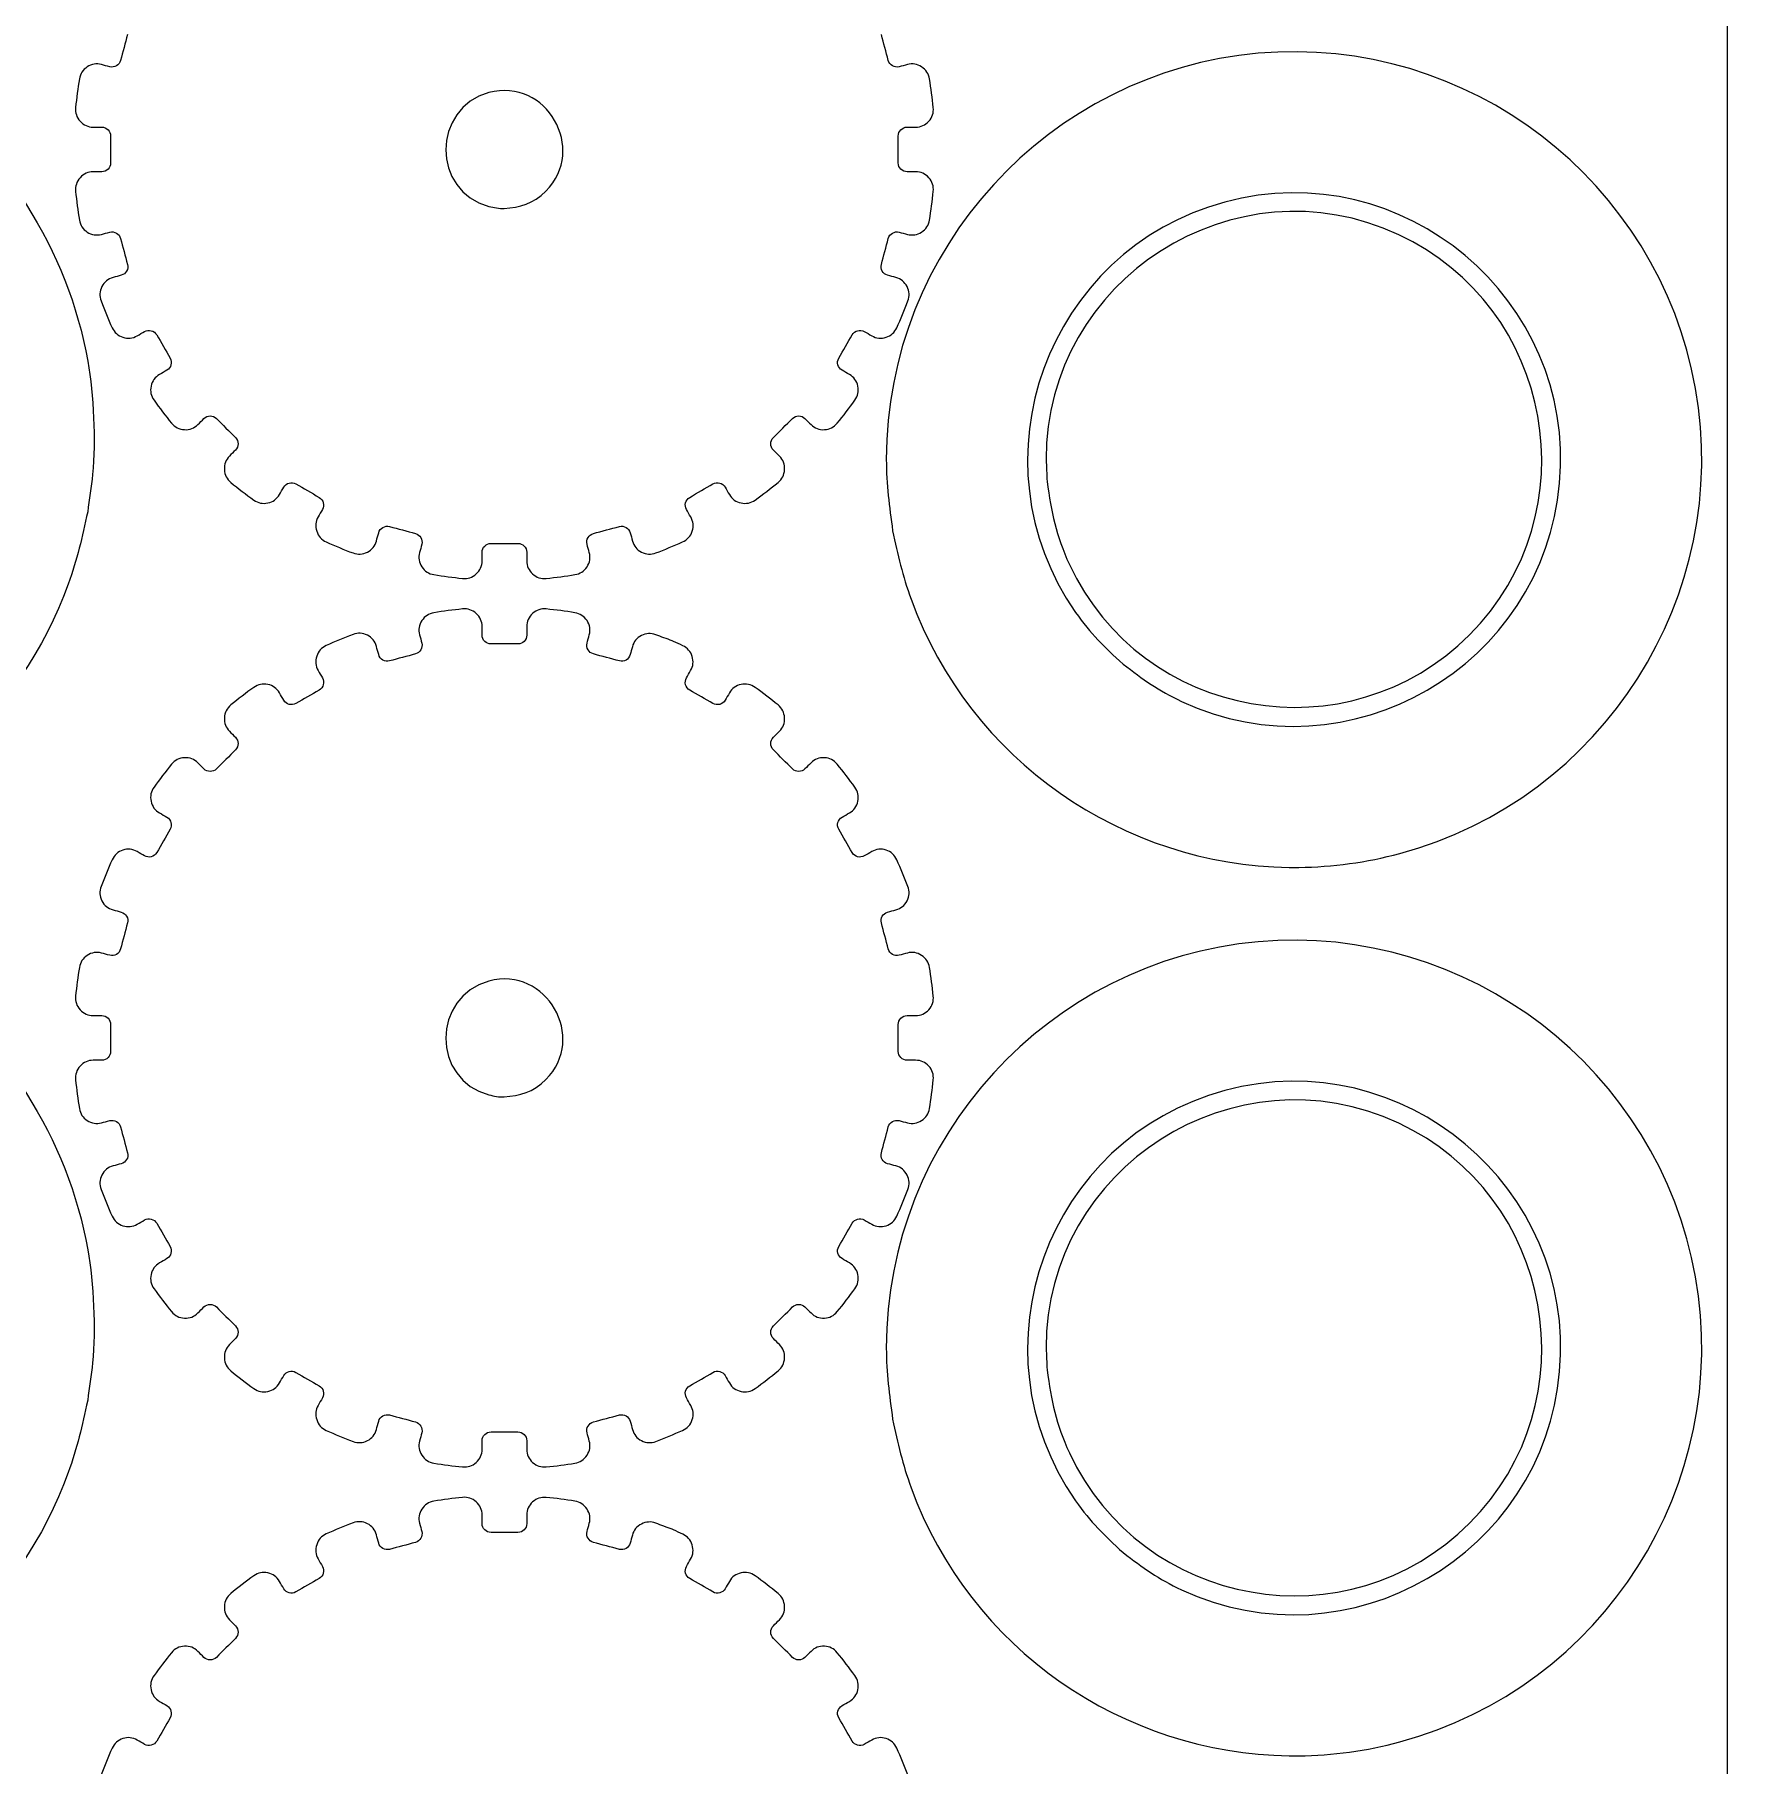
# Model space of a CAD drawing. Extents: x 363 to 933, y 152 to 732.
# Drawn here: x 837.4 to 933, y 563.1 to 660.5 of the extents above; entities that cross this region are included whole.
import ezdxf

# ---------------------------------------------------------------- set-up
doc = ezdxf.new("R2010")
doc.units = 0
doc.layers.get('0').update_dxf_attribs({"linetype": 'CONTINUOUS'})

msp = doc.modelspace()

# ---------------------------------------------------------------- linework, layer by layer
at = {"color": 5}
msp.add_line((932.73304, 447.00749), (932.73304, 727.00749), dxfattribs=at)
at = {"color": 3}
for p, q in [((863.61544, 631.88929), (864.16544, 631.88929)), ((863.61544, 581.88969), (864.16544, 581.88969))]:
    msp.add_line(p, q, dxfattribs=at)
for points in [[(842.67214, 660.52729), (842.54164, 660.04009), (842.41104, 659.55289), (842.28054, 659.06569)], [(885.50014, 659.06569), (885.36964, 659.55289), (885.23904, 660.04009), (885.10844, 660.52729)], [(930.93924, 640.61629), (928.86474, 652.28179), (918.12784, 660.51739), (906.32164, 659.46979)], [(906.32164, 659.46979), (894.53064, 658.42349), (885.38064, 648.44949), (885.38784, 636.60659)], [(840.40534, 658.70679), (840.15584, 658.54509), (840.01034, 658.32259), (839.96244, 658.02919)], [(841.20484, 658.83459), (840.91754, 658.91059), (840.65474, 658.86849), (840.40534, 658.70679)], [(841.66964, 658.71169), (841.51474, 658.75269), (841.35984, 658.79359), (841.20484, 658.83459)], [(842.28054, 659.06569), (842.20944, 658.80019), (841.93534, 658.64139), (841.66964, 658.71169)], [(886.11104, 658.71169), (885.84534, 658.64139), (885.57124, 658.80019), (885.50014, 659.06569)], [(886.57594, 658.83459), (886.42094, 658.79359), (886.26594, 658.75269), (886.11104, 658.71169)], [(887.37544, 658.70679), (887.12604, 658.86849), (886.86324, 658.91049), (886.57594, 658.83459)], [(887.81834, 658.02909), (887.77034, 658.32259), (887.62494, 658.54509), (887.37544, 658.70679)], [(830.44584, 657.77739), (835.65174, 654.13389), (839.32694, 648.39629), (840.43404, 642.13699)], [(839.96244, 658.02919), (839.87494, 657.49389), (839.80404, 656.95589), (839.75004, 656.41619)], [(888.03074, 656.41619), (887.97674, 656.95589), (887.90584, 657.49379), (887.81834, 658.02909)], [(839.75004, 656.41619), (839.72054, 656.12079), (839.80384, 655.86729), (840.00264, 655.64679)], [(840.00264, 655.64679), (840.20194, 655.42599), (840.44474, 655.31759), (840.74214, 655.31669)], [(887.03864, 655.31669), (887.33604, 655.31759), (887.57884, 655.42599), (887.77814, 655.64679)], [(887.77814, 655.64679), (887.97684, 655.86729), (888.06014, 656.12079), (888.03074, 656.41619)], [(840.74214, 655.31669), (840.90224, 655.31619), (841.06244, 655.31569), (841.22264, 655.31519)], [(841.22264, 655.31519), (841.49744, 655.31429), (841.72104, 655.08999), (841.72104, 654.81519)], [(841.72104, 654.81519), (841.72104, 654.31079), (841.72104, 653.80649), (841.72104, 653.30209)], [(886.05974, 654.81509), (886.05974, 655.08979), (886.28314, 655.31409), (886.55784, 655.31509)], [(886.05974, 653.30209), (886.05974, 653.80639), (886.05974, 654.31079), (886.05974, 654.81509)], [(886.55784, 655.31509), (886.71814, 655.31569), (886.87844, 655.31619), (887.03864, 655.31669)], [(840.74174, 652.80049), (840.44434, 652.79949), (840.20164, 652.69099), (840.00254, 652.47019)], [(841.22264, 652.80209), (841.06234, 652.80159), (840.90204, 652.80099), (840.74174, 652.80049)], [(841.72104, 653.30209), (841.72104, 653.02729), (841.49744, 652.80299), (841.22264, 652.80209)], [(886.55814, 652.80209), (886.28334, 652.80299), (886.05974, 653.02729), (886.05974, 653.30209)], [(887.03894, 652.80049), (886.87864, 652.80099), (886.71834, 652.80159), (886.55814, 652.80209)], [(887.77824, 652.47019), (887.57914, 652.69099), (887.33644, 652.79949), (887.03894, 652.80049)], [(914.23124, 649.26199), (905.02354, 653.55679), (894.37584, 646.76969), (894.38234, 636.60659)], [(840.00254, 652.47019), (839.80374, 652.24979), (839.72054, 651.99639), (839.75004, 651.70099)], [(839.75004, 651.70099), (839.80404, 651.16129), (839.87494, 650.62329), (839.96244, 650.08789)], [(888.03074, 651.70099), (888.06014, 651.99639), (887.97704, 652.24979), (887.77824, 652.47019)], [(887.81834, 650.08799), (887.90584, 650.62329), (887.97674, 651.16129), (888.03074, 651.70099)], [(839.96244, 650.08789), (840.01034, 649.79449), (840.15584, 649.57199), (840.40534, 649.41029)], [(887.37544, 649.41019), (887.62494, 649.57199), (887.77044, 649.79449), (887.81834, 650.08799)], [(840.40534, 649.41029), (840.65474, 649.24859), (840.91754, 649.20649), (841.20484, 649.28249)], [(841.20484, 649.28249), (841.35974, 649.32339), (841.51474, 649.36439), (841.66964, 649.40539)], [(841.66964, 649.40539), (841.93534, 649.47569), (842.20934, 649.31689), (842.28054, 649.05139)], [(842.28054, 649.05139), (842.41104, 648.56429), (842.54164, 648.07709), (842.67214, 647.58999)], [(885.10844, 647.58999), (885.23904, 648.07709), (885.36964, 648.56419), (885.50014, 649.05139)], [(885.50014, 649.05139), (885.57134, 649.31689), (885.84534, 649.47569), (886.11104, 649.40539)], [(886.11104, 649.40539), (886.26594, 649.36439), (886.42094, 649.32349), (886.57594, 649.28249)], [(886.57594, 649.28249), (886.86324, 649.20659), (887.12604, 649.24859), (887.37544, 649.41019)], [(918.21504, 626.74509), (925.06054, 633.59699), (922.96324, 645.18899), (914.23124, 649.26199)], [(841.85594, 646.85199), (841.56904, 646.77399), (841.36264, 646.60639), (841.22744, 646.34159)], [(842.32004, 646.97799), (842.16534, 646.93609), (842.01064, 646.89409), (841.85594, 646.85199)], [(842.67214, 647.58999), (842.74324, 647.32449), (842.58534, 647.04999), (842.32004, 646.97799)], [(885.46064, 646.97799), (885.19524, 647.04999), (885.03744, 647.32449), (885.10844, 647.58999)], [(885.92484, 646.85199), (885.77014, 646.89399), (885.61524, 646.93609), (885.46064, 646.97799)], [(886.55314, 646.34179), (886.41794, 646.60649), (886.21154, 646.77409), (885.92484, 646.85199)], [(841.22744, 646.34159), (841.09254, 646.07729), (841.07784, 645.81089), (841.18284, 645.53329)], [(886.59794, 645.53339), (886.70294, 645.81109), (886.68814, 646.07739), (886.55314, 646.34179)], [(841.18284, 645.53329), (841.37474, 645.02599), (841.58224, 644.52459), (841.80534, 644.03029)], [(885.97534, 644.03029), (886.19844, 644.52469), (886.40614, 645.02599), (886.59794, 645.53339)], [(841.80534, 644.03029), (841.92774, 643.75919), (842.12574, 643.58189), (842.40874, 643.49029)], [(843.63124, 643.81299), (843.86974, 643.94949), (844.17534, 643.86709), (844.31274, 643.62919)], [(883.46794, 643.62909), (883.60534, 643.86709), (883.91094, 643.94949), (884.14944, 643.81299)], [(885.37194, 643.49029), (885.65484, 643.58189), (885.85294, 643.75919), (885.97534, 644.03029)], [(842.40874, 643.49029), (842.69144, 643.39869), (842.95624, 643.42629), (843.21414, 643.57409)], [(843.21414, 643.57409), (843.35314, 643.65369), (843.49224, 643.73339), (843.63124, 643.81299)], [(844.31274, 643.62919), (844.56494, 643.19239), (844.81714, 642.75559), (845.06934, 642.31879)], [(882.71134, 642.31879), (882.96344, 642.75559), (883.21574, 643.19229), (883.46794, 643.62909)], [(884.14944, 643.81299), (884.28844, 643.73339), (884.42744, 643.65369), (884.56654, 643.57409)], [(884.56654, 643.57409), (884.82444, 643.42629), (885.08914, 643.39869), (885.37194, 643.49029)], [(840.43404, 642.13699), (840.77044, 640.23509), (840.87954, 637.69139), (840.70884, 635.76789)], [(845.06934, 642.31879), (845.20674, 642.08079), (845.12534, 641.77489), (844.88784, 641.63669)], [(882.89284, 641.63669), (882.65534, 641.77489), (882.57394, 642.08079), (882.71134, 642.31879)], [(844.47224, 641.39479), (844.21514, 641.24539), (844.05914, 641.02999), (843.99704, 640.73919)], [(844.88784, 641.63669), (844.74934, 641.55599), (844.61084, 641.47539), (844.47224, 641.39479)], [(883.30844, 641.39479), (883.16984, 641.47539), (883.03134, 641.55599), (882.89284, 641.63669)], [(883.78364, 640.73919), (883.72144, 641.02999), (883.56554, 641.24539), (883.30844, 641.39479)], [(843.99704, 640.73919), (843.93514, 640.44929), (843.98994, 640.18729), (844.16304, 639.94659)], [(844.16304, 639.94659), (844.47974, 639.50619), (844.81014, 639.07569), (845.15354, 638.65589)], [(882.62714, 638.65589), (882.97054, 639.07569), (883.30094, 639.50619), (883.61754, 639.94659)], [(883.61754, 639.94659), (883.79074, 640.18729), (883.84544, 640.44929), (883.78364, 640.73919)], [(914.30124, 614.44389), (925.75084, 617.52809), (933.01624, 628.93719), (930.93924, 640.61629)], [(846.97304, 638.91839), (847.16794, 639.11229), (847.48474, 639.11189), (847.67914, 638.91749)], [(880.10144, 638.91749), (880.29584, 639.11189), (880.61274, 639.11229), (880.80764, 638.91839)], [(845.15354, 638.65589), (845.34174, 638.42579), (845.57904, 638.30579), (845.87594, 638.29049)], [(845.87594, 638.29049), (846.17204, 638.27529), (846.42194, 638.37089), (846.63224, 638.57979)], [(846.63224, 638.57979), (846.74584, 638.69269), (846.85954, 638.80549), (846.97304, 638.91839)], [(847.67914, 638.91749), (848.03584, 638.56089), (848.39244, 638.20419), (848.74914, 637.84759)], [(879.03154, 637.84759), (879.38824, 638.20419), (879.74484, 638.56079), (880.10144, 638.91749)], [(880.80764, 638.91839), (880.92114, 638.80549), (881.03474, 638.69269), (881.14844, 638.57979)], [(881.14844, 638.57979), (881.35874, 638.37089), (881.60864, 638.27529), (881.90464, 638.29049)], [(881.90464, 638.29049), (882.20164, 638.30579), (882.43894, 638.42579), (882.62714, 638.65589)], [(848.75034, 637.14169), (848.63734, 637.02789), (848.52434, 636.91419), (848.41134, 636.80039)], [(848.74914, 637.84759), (848.94334, 637.65329), (848.94394, 637.33669), (848.75034, 637.14169)], [(879.03024, 637.14169), (878.83664, 637.33669), (878.83724, 637.65329), (879.03154, 637.84759)], [(879.36924, 636.80039), (879.25624, 636.91409), (879.14314, 637.02789), (879.03024, 637.14169)], [(848.41134, 636.80039), (848.20254, 636.59009), (848.10694, 636.34029), (848.12214, 636.04429)], [(848.12214, 636.04429), (848.13754, 635.74739), (848.25744, 635.51009), (848.48754, 635.32179)], [(879.29284, 635.32159), (879.52304, 635.50989), (879.64304, 635.74709), (879.65844, 636.04409)], [(879.65844, 636.04409), (879.67364, 636.34009), (879.57814, 636.58999), (879.36924, 636.80039)], [(885.38784, 636.60659), (885.38874, 635.17249), (885.55724, 633.99159), (885.74304, 632.59689)], [(894.38234, 636.60659), (894.40064, 636.19719), (894.41894, 635.78789), (894.43724, 635.37849)], [(840.70884, 635.76789), (840.61544, 635.06669), (840.52214, 634.36549), (840.42874, 633.66429)], [(848.48754, 635.32179), (848.90724, 634.97829), (849.33774, 634.64809), (849.77814, 634.33149)], [(851.46824, 635.05619), (851.60644, 635.29369), (851.91234, 635.37509), (852.15034, 635.23769)], [(852.15034, 635.23769), (852.58714, 634.98549), (853.02394, 634.73329), (853.46074, 634.48109)], [(874.31984, 634.48109), (874.75654, 634.73329), (875.19334, 634.98549), (875.63004, 635.23769)], [(875.63004, 635.23769), (875.86804, 635.37509), (876.17394, 635.29369), (876.31224, 635.05619)], [(878.00224, 634.33139), (878.44264, 634.64799), (878.87304, 634.97829), (879.29284, 635.32159)], [(894.43724, 635.37849), (894.66914, 633.63649), (894.93264, 632.33709), (895.69314, 630.70789)], [(849.77814, 634.33149), (850.01884, 634.15839), (850.28074, 634.10339), (850.57064, 634.16529)], [(850.57064, 634.16529), (850.86154, 634.22739), (851.07684, 634.38349), (851.22634, 634.64059)], [(851.22634, 634.64059), (851.30694, 634.77909), (851.38754, 634.91769), (851.46824, 635.05619)], [(853.46074, 634.48109), (853.69874, 634.34369), (853.78114, 634.03809), (853.64464, 633.79959)], [(874.13604, 633.79949), (873.99934, 634.03799), (874.08184, 634.34369), (874.31984, 634.48109)], [(876.31224, 635.05619), (876.39284, 634.91769), (876.47344, 634.77909), (876.55404, 634.64059)], [(876.55404, 634.64059), (876.70364, 634.38349), (876.91894, 634.22749), (877.20974, 634.16539)], [(877.20974, 634.16539), (877.49964, 634.10349), (877.76154, 634.15829), (878.00224, 634.33139)], [(840.42874, 633.66429), (840.10744, 632.22499), (839.84784, 631.00569), (839.33264, 629.59419)], [(853.40574, 633.38249), (853.25794, 633.12459), (853.23034, 632.85979), (853.32194, 632.57709)], [(853.64464, 633.79959), (853.56504, 633.66059), (853.48534, 633.52149), (853.40574, 633.38249)], [(874.37504, 633.38209), (874.29534, 633.52129), (874.21564, 633.66039), (874.13604, 633.79949)], [(874.45874, 632.57689), (874.55044, 632.85959), (874.52284, 633.12429), (874.37504, 633.38209)], [(853.32194, 632.57709), (853.41354, 632.29419), (853.59084, 632.09609), (853.86194, 631.97369)], [(856.68364, 632.02419), (856.72564, 632.17889), (856.76774, 632.33369), (856.80964, 632.48839)], [(856.80964, 632.48839), (856.88164, 632.75369), (857.15614, 632.91159), (857.42164, 632.84049)], [(857.42164, 632.84049), (857.90884, 632.70999), (858.39594, 632.57939), (858.88314, 632.44889)], [(858.88314, 632.44889), (859.14854, 632.37779), (859.30734, 632.10379), (859.23714, 631.83809)], [(868.54354, 631.83809), (868.47334, 632.10379), (868.63214, 632.37779), (868.89754, 632.44889)], [(868.89754, 632.44889), (869.38474, 632.57939), (869.87194, 632.70999), (870.35904, 632.84049)], [(870.35904, 632.84049), (870.62444, 632.91159), (870.89894, 632.75369), (870.97094, 632.48859)], [(870.97094, 632.48859), (871.01294, 632.33389), (871.05484, 632.17919), (871.09684, 632.02459)], [(873.91874, 631.97359), (874.18974, 632.09599), (874.36714, 632.29409), (874.45874, 632.57689)], [(885.74304, 632.59689), (886.04714, 631.23469), (886.29234, 630.08219), (886.78004, 628.74619)], [(853.86194, 631.97369), (854.35634, 631.75059), (854.85764, 631.54289), (855.36504, 631.35109)], [(855.36504, 631.35109), (855.64274, 631.24609), (855.90904, 631.26089), (856.17344, 631.39579)], [(856.17344, 631.39579), (856.43814, 631.53099), (856.60574, 631.73739), (856.68364, 632.02419)], [(859.11424, 631.37289), (859.03834, 631.08559), (859.08034, 630.82289), (859.24204, 630.57349)], [(859.23714, 631.83809), (859.19614, 631.68309), (859.15524, 631.52799), (859.11424, 631.37289)], [(862.63224, 630.90989), (862.63274, 631.07019), (862.63334, 631.23049), (862.63384, 631.39089)], [(862.63384, 631.39089), (862.63474, 631.66569), (862.85904, 631.88929), (863.13384, 631.88929)], [(863.13384, 631.88929), (863.29434, 631.88929), (863.45494, 631.88929), (863.61544, 631.88929)], [(864.16544, 631.88929), (864.32584, 631.88929), (864.48644, 631.88929), (864.64684, 631.88929)], [(864.64684, 631.88929), (864.92164, 631.88929), (865.14594, 631.66589), (865.14694, 631.39119)], [(865.14694, 631.39119), (865.14754, 631.23089), (865.14804, 631.07059), (865.14854, 630.91029)], [(868.53864, 630.57349), (868.70034, 630.82289), (868.74234, 631.08559), (868.66634, 631.37289)], [(868.66634, 631.37289), (868.62544, 631.52799), (868.58444, 631.68309), (868.54354, 631.83809)], [(871.09684, 632.02459), (871.17474, 631.73759), (871.34234, 631.53099), (871.60724, 631.39579)], [(871.60724, 631.39579), (871.87164, 631.26079), (872.13814, 631.24599), (872.41574, 631.35109)], [(872.41574, 631.35109), (872.92304, 631.54289), (873.42444, 631.75049), (873.91874, 631.97359)], [(859.24204, 630.57349), (859.40374, 630.32389), (859.62624, 630.17859), (859.91974, 630.13059)], [(862.30194, 630.17069), (862.52284, 630.36979), (862.63124, 630.61259), (862.63224, 630.90989)], [(865.14854, 630.91029), (865.14944, 630.61289), (865.25784, 630.37009), (865.47864, 630.17079)], [(867.86094, 630.13059), (868.15444, 630.17859), (868.37694, 630.32389), (868.53864, 630.57349)], [(895.69314, 630.70789), (899.78124, 621.94919), (911.38364, 619.90729), (918.21504, 626.74509)], [(839.33264, 629.59419), (836.64734, 622.23679), (830.40234, 616.50159), (822.83614, 614.46929)], [(859.91974, 630.13059), (860.45504, 630.04309), (860.99294, 629.97219), (861.53264, 629.91819)], [(861.53264, 629.91819), (861.82804, 629.88869), (862.08144, 629.97199), (862.30194, 630.17069)], [(865.47864, 630.17079), (865.69914, 629.97199), (865.95264, 629.88869), (866.24804, 629.91819)], [(866.24804, 629.91819), (866.78774, 629.97219), (867.32564, 630.04309), (867.86094, 630.13059)], [(886.78004, 628.74619), (890.10684, 619.63109), (898.74554, 613.78159), (908.06524, 613.65829)], [(859.24204, 627.54409), (859.08034, 627.29469), (859.03834, 627.03199), (859.11424, 626.74469)], [(859.91974, 627.98699), (859.62624, 627.93899), (859.40374, 627.79369), (859.24204, 627.54409)], [(861.53264, 628.19939), (860.99294, 628.14539), (860.45504, 628.07449), (859.91974, 627.98699)], [(862.30194, 627.94689), (862.08144, 628.14559), (861.82804, 628.22889), (861.53264, 628.19939)], [(862.63224, 627.20769), (862.63124, 627.50499), (862.52284, 627.74779), (862.30194, 627.94689)], [(865.47864, 627.94669), (865.25784, 627.74739), (865.14944, 627.50459), (865.14854, 627.20719)], [(866.24804, 628.19929), (865.95264, 628.22879), (865.69914, 628.14549), (865.47864, 627.94669)], [(867.86114, 627.98689), (867.32584, 628.07449), (866.78774, 628.14529), (866.24804, 628.19929)], [(868.53874, 627.54379), (868.37704, 627.79329), (868.15464, 627.93879), (867.86114, 627.98689)], [(868.66634, 626.74449), (868.74234, 627.03169), (868.70034, 627.29449), (868.53874, 627.54379)], [(855.36494, 626.76639), (854.85764, 626.57449), (854.35624, 626.36699), (853.86194, 626.14399)], [(856.17324, 626.72179), (855.90894, 626.85669), (855.64254, 626.87139), (855.36494, 626.76639)], [(856.68364, 626.09329), (856.60564, 626.38019), (856.43804, 626.58659), (856.17324, 626.72179)], [(859.11424, 626.74469), (859.15524, 626.58959), (859.19614, 626.43449), (859.23714, 626.27949)], [(862.63384, 626.72669), (862.63334, 626.88709), (862.63274, 627.04739), (862.63224, 627.20769)], [(863.13384, 626.22829), (862.85904, 626.22829), (862.63474, 626.45189), (862.63384, 626.72669)], [(865.14694, 626.72669), (865.14604, 626.45189), (864.92174, 626.22829), (864.64704, 626.22829)], [(865.14854, 627.20719), (865.14804, 627.04709), (865.14754, 626.88689), (865.14694, 626.72669)], [(868.54354, 626.27959), (868.58444, 626.43449), (868.62544, 626.58949), (868.66634, 626.74449)], [(871.60094, 626.70379), (871.33694, 626.56839), (871.16994, 626.36239), (871.09224, 626.07609)], [(872.40744, 626.75069), (872.13004, 626.85439), (871.86434, 626.83899), (871.60094, 626.70379)], [(873.33364, 626.40449), (873.02494, 626.51989), (872.71614, 626.63519), (872.40744, 626.75069)], [(873.40664, 626.37399), (873.38264, 626.38519), (873.35854, 626.39519), (873.33364, 626.40449)], [(873.92594, 626.13169), (873.75274, 626.21239), (873.57984, 626.29319), (873.40664, 626.37399)], [(853.32194, 625.54079), (853.23034, 625.25809), (853.25784, 624.99349), (853.40544, 624.73559)], [(853.86194, 626.14399), (853.59094, 626.02169), (853.41364, 625.82359), (853.32194, 625.54079)], [(856.80974, 625.62919), (856.76774, 625.78389), (856.72574, 625.93859), (856.68364, 626.09329)], [(857.42164, 625.27719), (857.15614, 625.20609), (856.88174, 625.36399), (856.80974, 625.62919)], [(858.88314, 625.66869), (858.39594, 625.53819), (857.90874, 625.40769), (857.42164, 625.27719)], [(859.23714, 626.27949), (859.30734, 626.01379), (859.14854, 625.73979), (858.88314, 625.66869)], [(864.64704, 626.22829), (864.14264, 626.22829), (863.63814, 626.22829), (863.13384, 626.22829)], [(868.89754, 625.66869), (868.63204, 625.73989), (868.47324, 626.01389), (868.54354, 626.27959)], [(870.35904, 625.27719), (869.87194, 625.40769), (869.38474, 625.53819), (868.89754, 625.66869)], [(870.97104, 625.62929), (870.89904, 625.36399), (870.62454, 625.20609), (870.35904, 625.27719)], [(871.09224, 626.07609), (871.05174, 625.92709), (871.01144, 625.77819), (870.97104, 625.62929)], [(874.45654, 625.52769), (874.36734, 625.80899), (874.19344, 626.00699), (873.92594, 626.13169)], [(874.37104, 624.72839), (874.51764, 624.98419), (874.54564, 625.24669), (874.45654, 625.52769)], [(853.40544, 624.73559), (853.48514, 624.59649), (853.56474, 624.45729), (853.64454, 624.31819)], [(874.13604, 624.31809), (874.21434, 624.45489), (874.29264, 624.59159), (874.37104, 624.72839)], [(849.77834, 623.78639), (849.33784, 623.46979), (848.90734, 623.13929), (848.48754, 622.79579)], [(850.57084, 623.95219), (850.28094, 624.01409), (850.01904, 623.95939), (849.77834, 623.78639)], [(851.22634, 623.47699), (851.07684, 623.73409), (850.86164, 623.89009), (850.57084, 623.95219)], [(851.46824, 623.06149), (851.38754, 623.19999), (851.30694, 623.33849), (851.22634, 623.47699)], [(853.46074, 623.63649), (853.02394, 623.38429), (852.58714, 623.13219), (852.15034, 622.87999)], [(853.64454, 624.31819), (853.78124, 624.07969), (853.69874, 623.77389), (853.46074, 623.63649)], [(874.31984, 623.63649), (874.08184, 623.77389), (873.99934, 624.07969), (874.13604, 624.31809)], [(875.63004, 622.87999), (875.19334, 623.13219), (874.75654, 623.38429), (874.31984, 623.63649)], [(876.55434, 623.47729), (876.47364, 623.33869), (876.39284, 623.19999), (876.31224, 623.06139)], [(877.20994, 623.95239), (876.91914, 623.89039), (876.70384, 623.73429), (876.55434, 623.47729)], [(878.00234, 623.78629), (877.76174, 623.95929), (877.49984, 624.01429), (877.20994, 623.95239)], [(879.29304, 622.79579), (878.87334, 623.13929), (878.44284, 623.46969), (878.00234, 623.78629)], [(848.48754, 622.79579), (848.25744, 622.60749), (848.13754, 622.37019), (848.12214, 622.07329)], [(852.15034, 622.87999), (851.91234, 622.74259), (851.60644, 622.82399), (851.46824, 623.06149)], [(876.31224, 623.06139), (876.17394, 622.82399), (875.86804, 622.74259), (875.63004, 622.87999)], [(879.65844, 622.07329), (879.64304, 622.37019), (879.52314, 622.60749), (879.29304, 622.79579)], [(848.12214, 622.07329), (848.10694, 621.77729), (848.20254, 621.52749), (848.41134, 621.31719)], [(879.36924, 621.31719), (879.57804, 621.52749), (879.67364, 621.77729), (879.65844, 622.07329)], [(848.41134, 621.31719), (848.52424, 621.20349), (848.63724, 621.08969), (848.75014, 620.97609)], [(848.75014, 620.97609), (848.94394, 620.78109), (848.94344, 620.46449), (848.74914, 620.27009)], [(879.03144, 620.26999), (878.83724, 620.46429), (878.83664, 620.78089), (879.03024, 620.97589)], [(879.03024, 620.97589), (879.14314, 621.08969), (879.25624, 621.20339), (879.36924, 621.31719)], [(845.87594, 619.82699), (845.57904, 619.81169), (845.34174, 619.69169), (845.15354, 619.46159)], [(846.63224, 619.53769), (846.42194, 619.74659), (846.17204, 619.84219), (845.87594, 619.82699)], [(846.97314, 619.19899), (846.85954, 619.31189), (846.74594, 619.42479), (846.63224, 619.53769)], [(848.74914, 620.27009), (848.39254, 619.91339), (848.03584, 619.55669), (847.67924, 619.19999)], [(880.10144, 619.19999), (879.74484, 619.55669), (879.38804, 619.91339), (879.03144, 620.26999)], [(881.14844, 619.53769), (881.03474, 619.42479), (880.92114, 619.31189), (880.80754, 619.19899)], [(881.90464, 619.82699), (881.60864, 619.84219), (881.35874, 619.74659), (881.14844, 619.53769)], [(882.62714, 619.46159), (882.43894, 619.69169), (882.20164, 619.81169), (881.90464, 619.82699)], [(845.15354, 619.46159), (844.81004, 619.04179), (844.47974, 618.61139), (844.16314, 618.17099)], [(847.67924, 619.19999), (847.48484, 619.00569), (847.16814, 619.00519), (846.97314, 619.19899)], [(880.80754, 619.19899), (880.61254, 619.00519), (880.29584, 619.00569), (880.10144, 619.19999)], [(883.61754, 618.17099), (883.30094, 618.61139), (882.97064, 619.04179), (882.62714, 619.46159)], [(844.16314, 618.17099), (843.99014, 617.93029), (843.93514, 617.66849), (843.99704, 617.37859)], [(883.78364, 617.37859), (883.84544, 617.66849), (883.79054, 617.93029), (883.61754, 618.17099)], [(843.99704, 617.37859), (844.05904, 617.08779), (844.21504, 616.87249), (844.47204, 616.72289)], [(844.47204, 616.72289), (844.61064, 616.64219), (844.74934, 616.56159), (844.88794, 616.48089)], [(882.89274, 616.48089), (883.03134, 616.56159), (883.17004, 616.64219), (883.30864, 616.72289)], [(883.30864, 616.72289), (883.56564, 616.87249), (883.72164, 617.08779), (883.78364, 617.37859)], [(845.06934, 615.79879), (844.81714, 615.36199), (844.56494, 614.92529), (844.31274, 614.48849)], [(844.88794, 616.48089), (845.12534, 616.34259), (845.20674, 616.03669), (845.06934, 615.79879)], [(882.71134, 615.79879), (882.57394, 616.03669), (882.65534, 616.34259), (882.89274, 616.48089)], [(883.46794, 614.48849), (883.21574, 614.92529), (882.96344, 615.36199), (882.71134, 615.79879)], [(842.40854, 614.62729), (842.12564, 614.53559), (841.92754, 614.35819), (841.80534, 614.08709)], [(843.21394, 614.54359), (842.95604, 614.69139), (842.69124, 614.71889), (842.40854, 614.62729)], [(885.37214, 614.62729), (885.08944, 614.71889), (884.82454, 614.69139), (884.56664, 614.54359)], [(885.97534, 614.08709), (885.85294, 614.35819), (885.65504, 614.53559), (885.37214, 614.62729)], [(841.80534, 614.08709), (841.58244, 613.59279), (841.37474, 613.09159), (841.18294, 612.58439)], [(843.63114, 614.30469), (843.49214, 614.38439), (843.35294, 614.46399), (843.21394, 614.54359)], [(844.31274, 614.48849), (844.17534, 614.25049), (843.86964, 614.16799), (843.63114, 614.30469)], [(884.14944, 614.30469), (883.91104, 614.16799), (883.60534, 614.25049), (883.46794, 614.48849)], [(884.56664, 614.54359), (884.42774, 614.46399), (884.28854, 614.38439), (884.14944, 614.30469)], [(886.59784, 612.58419), (886.40604, 613.09149), (886.19834, 613.59279), (885.97534, 614.08709)], [(908.06524, 613.65829), (908.10574, 613.65779), (908.14604, 613.65729), (908.18634, 613.65699)], [(908.18634, 613.65699), (908.32894, 613.65589), (908.47204, 613.65609), (908.61534, 613.65769)], [(908.61534, 613.65769), (910.49924, 613.67829), (912.40714, 613.93379), (914.30124, 614.44389)], [(841.18294, 612.58439), (841.07794, 612.30669), (841.09264, 612.04029), (841.22764, 611.77589)], [(841.22764, 611.77589), (841.36284, 611.51099), (841.56924, 611.34339), (841.85634, 611.26549)], [(885.92434, 611.26549), (886.21114, 611.34339), (886.41784, 611.51089), (886.55304, 611.77569)], [(886.55304, 611.77569), (886.68794, 612.04009), (886.70284, 612.30649), (886.59784, 612.58419)], [(841.85634, 611.26549), (842.01084, 611.22359), (842.16534, 611.18159), (842.31994, 611.13969)], [(842.31994, 611.13969), (842.58524, 611.06779), (842.74324, 610.79319), (842.67214, 610.52769)], [(885.10844, 610.52769), (885.03744, 610.79319), (885.19544, 611.06779), (885.46074, 611.13969)], [(885.46074, 611.13969), (885.61524, 611.18159), (885.76984, 611.22359), (885.92434, 611.26549)], [(842.67214, 610.52769), (842.54164, 610.04049), (842.41104, 609.55329), (842.28054, 609.06609)], [(885.50014, 609.06609), (885.36964, 609.55329), (885.23904, 610.04049), (885.10844, 610.52769)], [(930.93924, 590.61669), (928.86474, 602.28219), (918.12784, 610.51779), (906.32164, 609.47019)], [(841.20484, 608.83499), (840.91754, 608.91099), (840.65474, 608.86889), (840.40534, 608.70719)], [(841.66964, 608.71209), (841.51474, 608.75309), (841.35984, 608.79399), (841.20484, 608.83499)], [(842.28054, 609.06609), (842.20944, 608.80059), (841.93534, 608.64179), (841.66964, 608.71209)], [(906.32164, 609.47019), (894.53064, 608.42389), (885.38064, 598.44989), (885.38784, 586.60699)], [(886.11104, 608.71209), (885.84534, 608.64179), (885.57124, 608.80059), (885.50014, 609.06609)], [(886.57594, 608.83499), (886.42094, 608.79399), (886.26594, 608.75309), (886.11104, 608.71209)], [(887.37544, 608.70719), (887.12604, 608.86889), (886.86324, 608.91089), (886.57594, 608.83499)], [(839.96244, 608.02959), (839.87494, 607.49429), (839.80404, 606.95629), (839.75004, 606.41659)], [(840.40534, 608.70719), (840.15584, 608.54549), (840.01034, 608.32299), (839.96244, 608.02959)], [(887.81834, 608.02949), (887.77034, 608.32299), (887.62494, 608.54549), (887.37544, 608.70719)], [(888.03074, 606.41659), (887.97674, 606.95629), (887.90584, 607.49419), (887.81834, 608.02949)], [(830.44584, 607.77779), (835.65174, 604.13429), (839.32694, 598.39669), (840.43404, 592.13739)], [(839.75004, 606.41659), (839.72054, 606.12119), (839.80384, 605.86769), (840.00264, 605.64719)], [(887.77814, 605.64719), (887.97684, 605.86769), (888.06014, 606.12119), (888.03074, 606.41659)], [(840.00264, 605.64719), (840.20194, 605.42639), (840.44474, 605.31799), (840.74214, 605.31709)], [(840.74214, 605.31709), (840.90224, 605.31659), (841.06244, 605.31609), (841.22264, 605.31559)], [(841.22264, 605.31559), (841.49744, 605.31469), (841.72104, 605.09039), (841.72104, 604.81559)], [(886.05974, 604.81549), (886.05974, 605.09019), (886.28314, 605.31449), (886.55784, 605.31549)], [(886.55784, 605.31549), (886.71814, 605.31609), (886.87844, 605.31659), (887.03864, 605.31709)], [(887.03864, 605.31709), (887.33604, 605.31799), (887.57884, 605.42639), (887.77814, 605.64719)], [(841.72104, 604.81559), (841.72104, 604.31119), (841.72104, 603.80689), (841.72104, 603.30249)], [(886.05974, 603.30249), (886.05974, 603.80679), (886.05974, 604.31119), (886.05974, 604.81549)], [(841.72104, 603.30249), (841.72104, 603.02769), (841.49744, 602.80339), (841.22264, 602.80249)], [(886.55814, 602.80249), (886.28334, 602.80339), (886.05974, 603.02769), (886.05974, 603.30249)], [(914.23124, 599.26239), (905.02354, 603.55719), (894.37584, 596.77009), (894.38234, 586.60699)], [(840.00254, 602.47059), (839.80374, 602.25019), (839.72054, 601.99679), (839.75004, 601.70139)], [(840.74174, 602.80089), (840.44434, 602.79989), (840.20164, 602.69139), (840.00254, 602.47059)], [(841.22264, 602.80249), (841.06234, 602.80199), (840.90204, 602.80139), (840.74174, 602.80089)], [(887.03894, 602.80089), (886.87864, 602.80139), (886.71834, 602.80199), (886.55814, 602.80249)], [(887.77824, 602.47059), (887.57914, 602.69139), (887.33644, 602.79989), (887.03894, 602.80089)], [(888.03074, 601.70139), (888.06014, 601.99679), (887.97704, 602.25019), (887.77824, 602.47059)], [(839.75004, 601.70139), (839.80404, 601.16169), (839.87494, 600.62369), (839.96244, 600.08829)], [(887.81834, 600.08839), (887.90584, 600.62369), (887.97674, 601.16169), (888.03074, 601.70139)], [(839.96244, 600.08829), (840.01034, 599.79489), (840.15584, 599.57239), (840.40534, 599.41069)], [(887.37544, 599.41059), (887.62494, 599.57239), (887.77044, 599.79489), (887.81834, 600.08839)], [(840.40534, 599.41069), (840.65474, 599.24899), (840.91754, 599.20689), (841.20484, 599.28289)], [(841.20484, 599.28289), (841.35974, 599.32379), (841.51474, 599.36479), (841.66964, 599.40579)], [(841.66964, 599.40579), (841.93534, 599.47609), (842.20934, 599.31729), (842.28054, 599.05179)], [(842.28054, 599.05179), (842.41104, 598.56469), (842.54164, 598.07749), (842.67214, 597.59039)], [(885.10844, 597.59039), (885.23904, 598.07749), (885.36964, 598.56459), (885.50014, 599.05179)], [(885.50014, 599.05179), (885.57134, 599.31729), (885.84534, 599.47609), (886.11104, 599.40579)], [(886.11104, 599.40579), (886.26594, 599.36479), (886.42094, 599.32389), (886.57594, 599.28289)], [(886.57594, 599.28289), (886.86324, 599.20699), (887.12604, 599.24899), (887.37544, 599.41059)], [(918.21504, 576.74549), (925.06054, 583.59739), (922.96324, 595.18939), (914.23124, 599.26239)], [(842.67214, 597.59039), (842.74324, 597.32489), (842.58534, 597.05039), (842.32004, 596.97839)], [(885.46064, 596.97839), (885.19524, 597.05039), (885.03744, 597.32489), (885.10844, 597.59039)], [(841.22744, 596.34199), (841.09254, 596.07769), (841.07784, 595.81129), (841.18284, 595.53369)], [(841.85594, 596.85239), (841.56904, 596.77439), (841.36264, 596.60679), (841.22744, 596.34199)], [(842.32004, 596.97839), (842.16534, 596.93649), (842.01064, 596.89449), (841.85594, 596.85239)], [(885.92484, 596.85239), (885.77014, 596.89439), (885.61524, 596.93649), (885.46064, 596.97839)], [(886.55314, 596.34219), (886.41794, 596.60689), (886.21154, 596.77449), (885.92484, 596.85239)], [(886.59794, 595.53379), (886.70294, 595.81149), (886.68814, 596.07779), (886.55314, 596.34219)], [(841.18284, 595.53369), (841.37474, 595.02639), (841.58224, 594.52499), (841.80534, 594.03069)], [(885.97534, 594.03069), (886.19844, 594.52509), (886.40614, 595.02639), (886.59794, 595.53379)], [(841.80534, 594.03069), (841.92774, 593.75959), (842.12574, 593.58229), (842.40874, 593.49069)], [(842.40874, 593.49069), (842.69144, 593.39909), (842.95624, 593.42669), (843.21414, 593.57449)], [(843.21414, 593.57449), (843.35314, 593.65409), (843.49224, 593.73379), (843.63124, 593.81339)], [(843.63124, 593.81339), (843.86974, 593.94989), (844.17534, 593.86749), (844.31274, 593.62959)], [(844.31274, 593.62959), (844.56494, 593.19279), (844.81714, 592.75599), (845.06934, 592.31919)], [(882.71134, 592.31919), (882.96344, 592.75599), (883.21574, 593.19269), (883.46794, 593.62949)], [(883.46794, 593.62949), (883.60534, 593.86749), (883.91094, 593.94989), (884.14944, 593.81339)], [(884.14944, 593.81339), (884.28844, 593.73379), (884.42744, 593.65409), (884.56654, 593.57449)], [(884.56654, 593.57449), (884.82444, 593.42669), (885.08914, 593.39909), (885.37194, 593.49069)], [(885.37194, 593.49069), (885.65484, 593.58229), (885.85294, 593.75959), (885.97534, 594.03069)], [(845.06934, 592.31919), (845.20674, 592.08119), (845.12534, 591.77529), (844.88784, 591.63709)], [(882.89284, 591.63709), (882.65534, 591.77529), (882.57394, 592.08119), (882.71134, 592.31919)], [(840.43404, 592.13739), (840.77044, 590.23549), (840.87954, 587.69179), (840.70884, 585.76829)], [(844.47224, 591.39519), (844.21514, 591.24579), (844.05914, 591.03039), (843.99704, 590.73959)], [(844.88784, 591.63709), (844.74934, 591.55639), (844.61084, 591.47579), (844.47224, 591.39519)], [(883.30844, 591.39519), (883.16984, 591.47579), (883.03134, 591.55639), (882.89284, 591.63709)], [(883.78364, 590.73959), (883.72144, 591.03039), (883.56554, 591.24579), (883.30844, 591.39519)], [(843.99704, 590.73959), (843.93514, 590.44969), (843.98994, 590.18769), (844.16304, 589.94699)], [(883.61754, 589.94699), (883.79074, 590.18769), (883.84544, 590.44969), (883.78364, 590.73959)], [(914.30124, 564.44429), (925.75084, 567.52849), (933.01624, 578.93759), (930.93924, 590.61669)], [(844.16304, 589.94699), (844.47974, 589.50659), (844.81014, 589.07609), (845.15354, 588.65629)], [(882.62714, 588.65629), (882.97054, 589.07609), (883.30094, 589.50659), (883.61754, 589.94699)], [(845.15354, 588.65629), (845.34174, 588.42619), (845.57904, 588.30619), (845.87594, 588.29089)], [(845.87594, 588.29089), (846.17204, 588.27569), (846.42194, 588.37129), (846.63224, 588.58019)], [(846.63224, 588.58019), (846.74584, 588.69309), (846.85954, 588.80589), (846.97304, 588.91879)], [(846.97304, 588.91879), (847.16794, 589.11269), (847.48474, 589.11229), (847.67914, 588.91789)], [(847.67914, 588.91789), (848.03584, 588.56129), (848.39244, 588.20459), (848.74914, 587.84799)], [(879.03154, 587.84799), (879.38824, 588.20459), (879.74484, 588.56119), (880.10144, 588.91789)], [(880.10144, 588.91789), (880.29584, 589.11229), (880.61274, 589.11269), (880.80764, 588.91879)], [(880.80764, 588.91879), (880.92114, 588.80589), (881.03474, 588.69309), (881.14844, 588.58019)], [(881.14844, 588.58019), (881.35874, 588.37129), (881.60864, 588.27569), (881.90464, 588.29089)], [(881.90464, 588.29089), (882.20164, 588.30619), (882.43894, 588.42619), (882.62714, 588.65629)], [(848.74914, 587.84799), (848.94334, 587.65369), (848.94394, 587.33709), (848.75034, 587.14209)], [(879.03024, 587.14209), (878.83664, 587.33709), (878.83724, 587.65369), (879.03154, 587.84799)], [(848.41134, 586.80079), (848.20254, 586.59049), (848.10694, 586.34069), (848.12214, 586.04469)], [(848.75034, 587.14209), (848.63734, 587.02829), (848.52434, 586.91459), (848.41134, 586.80079)], [(879.36924, 586.80079), (879.25624, 586.91449), (879.14314, 587.02829), (879.03024, 587.14209)], [(879.65844, 586.04449), (879.67364, 586.34049), (879.57814, 586.59039), (879.36924, 586.80079)], [(885.38784, 586.60699), (885.38874, 585.17289), (885.55724, 583.99199), (885.74304, 582.59729)], [(894.38234, 586.60699), (894.40064, 586.19759), (894.41894, 585.78829), (894.43724, 585.37889)], [(840.70884, 585.76829), (840.61544, 585.06709), (840.52214, 584.36589), (840.42874, 583.66469)], [(848.12214, 586.04469), (848.13754, 585.74779), (848.25744, 585.51049), (848.48754, 585.32219)], [(879.29284, 585.32199), (879.52304, 585.51029), (879.64304, 585.74749), (879.65844, 586.04449)], [(848.48754, 585.32219), (848.90724, 584.97869), (849.33774, 584.64849), (849.77814, 584.33189)], [(850.57064, 584.16569), (850.86154, 584.22779), (851.07684, 584.38389), (851.22634, 584.64099)], [(851.22634, 584.64099), (851.30694, 584.77949), (851.38754, 584.91809), (851.46824, 585.05659)], [(851.46824, 585.05659), (851.60644, 585.29409), (851.91234, 585.37549), (852.15034, 585.23809)], [(852.15034, 585.23809), (852.58714, 584.98589), (853.02394, 584.73369), (853.46074, 584.48149)], [(853.46074, 584.48149), (853.69874, 584.34409), (853.78114, 584.03849), (853.64464, 583.79999)], [(874.13604, 583.79989), (873.99934, 584.03839), (874.08184, 584.34409), (874.31984, 584.48149)], [(874.31984, 584.48149), (874.75654, 584.73369), (875.19334, 584.98589), (875.63004, 585.23809)], [(875.63004, 585.23809), (875.86804, 585.37549), (876.17394, 585.29409), (876.31224, 585.05659)], [(876.31224, 585.05659), (876.39284, 584.91809), (876.47344, 584.77949), (876.55404, 584.64099)], [(876.55404, 584.64099), (876.70364, 584.38389), (876.91894, 584.22789), (877.20974, 584.16579)], [(878.00224, 584.33179), (878.44264, 584.64839), (878.87304, 584.97869), (879.29284, 585.32199)], [(894.43724, 585.37889), (894.66914, 583.63689), (894.93264, 582.33749), (895.69314, 580.70829)], [(840.42874, 583.66469), (840.10744, 582.22539), (839.84784, 581.00609), (839.33264, 579.59459)], [(849.77814, 584.33189), (850.01884, 584.15879), (850.28074, 584.10379), (850.57064, 584.16569)], [(853.64464, 583.79999), (853.56504, 583.66099), (853.48534, 583.52189), (853.40574, 583.38289)], [(874.37504, 583.38249), (874.29534, 583.52169), (874.21564, 583.66079), (874.13604, 583.79989)], [(877.20974, 584.16579), (877.49964, 584.10389), (877.76154, 584.15869), (878.00224, 584.33179)], [(853.40574, 583.38289), (853.25794, 583.12499), (853.23034, 582.86019), (853.32194, 582.57749)], [(853.32194, 582.57749), (853.41354, 582.29459), (853.59084, 582.09649), (853.86194, 581.97409)], [(856.68364, 582.02459), (856.72564, 582.17929), (856.76774, 582.33409), (856.80964, 582.48879)], [(856.80964, 582.48879), (856.88164, 582.75409), (857.15614, 582.91199), (857.42164, 582.84089)], [(857.42164, 582.84089), (857.90884, 582.71039), (858.39594, 582.57979), (858.88314, 582.44929)], [(868.89754, 582.44929), (869.38474, 582.57979), (869.87194, 582.71039), (870.35904, 582.84089)], [(870.35904, 582.84089), (870.62444, 582.91199), (870.89894, 582.75409), (870.97094, 582.48899)], [(870.97094, 582.48899), (871.01294, 582.33429), (871.05484, 582.17959), (871.09684, 582.02499)], [(873.91874, 581.97399), (874.18974, 582.09639), (874.36714, 582.29449), (874.45874, 582.57729)], [(874.45874, 582.57729), (874.55044, 582.85999), (874.52284, 583.12469), (874.37504, 583.38249)], [(885.74304, 582.59729), (886.04714, 581.23509), (886.29234, 580.08259), (886.78004, 578.74659)], [(853.86194, 581.97409), (854.35634, 581.75099), (854.85764, 581.54329), (855.36504, 581.35149)], [(856.17344, 581.39619), (856.43814, 581.53139), (856.60574, 581.73779), (856.68364, 582.02459)], [(858.88314, 582.44929), (859.14854, 582.37819), (859.30734, 582.10419), (859.23714, 581.83849)], [(859.23714, 581.83849), (859.19614, 581.68349), (859.15524, 581.52839), (859.11424, 581.37329)], [(862.63384, 581.39129), (862.63474, 581.66609), (862.85904, 581.88969), (863.13384, 581.88969)], [(863.13384, 581.88969), (863.29434, 581.88969), (863.45494, 581.88969), (863.61544, 581.88969)], [(864.16544, 581.88969), (864.32584, 581.88969), (864.48644, 581.88969), (864.64684, 581.88969)], [(864.64684, 581.88969), (864.92164, 581.88969), (865.14594, 581.66629), (865.14694, 581.39159)], [(868.54354, 581.83849), (868.47334, 582.10419), (868.63214, 582.37819), (868.89754, 582.44929)], [(868.66634, 581.37329), (868.62544, 581.52839), (868.58444, 581.68349), (868.54354, 581.83849)], [(871.09684, 582.02499), (871.17474, 581.73799), (871.34234, 581.53139), (871.60724, 581.39619)], [(872.41574, 581.35149), (872.92304, 581.54329), (873.42444, 581.75089), (873.91874, 581.97399)], [(855.36504, 581.35149), (855.64274, 581.24649), (855.90904, 581.26129), (856.17344, 581.39619)], [(859.11424, 581.37329), (859.03834, 581.08599), (859.08034, 580.82329), (859.24204, 580.57389)], [(859.24204, 580.57389), (859.40374, 580.32429), (859.62624, 580.17899), (859.91974, 580.13099)], [(862.30194, 580.17109), (862.52284, 580.37019), (862.63124, 580.61299), (862.63224, 580.91029)], [(862.63224, 580.91029), (862.63274, 581.07059), (862.63334, 581.23089), (862.63384, 581.39129)], [(865.14694, 581.39159), (865.14754, 581.23129), (865.14804, 581.07099), (865.14854, 580.91069)], [(865.14854, 580.91069), (865.14944, 580.61329), (865.25784, 580.37049), (865.47864, 580.17119)], [(867.86094, 580.13099), (868.15444, 580.17899), (868.37694, 580.32429), (868.53864, 580.57389)], [(868.53864, 580.57389), (868.70034, 580.82329), (868.74234, 581.08599), (868.66634, 581.37329)], [(871.60724, 581.39619), (871.87164, 581.26119), (872.13814, 581.24639), (872.41574, 581.35149)], [(895.69314, 580.70829), (899.78124, 571.94959), (911.38364, 569.90769), (918.21504, 576.74549)], [(839.33264, 579.59459), (836.64734, 572.23719), (830.40234, 566.50199), (822.83614, 564.46969)], [(859.91974, 580.13099), (860.45504, 580.04349), (860.99294, 579.97259), (861.53264, 579.91859)], [(861.53264, 579.91859), (861.82804, 579.88909), (862.08144, 579.97239), (862.30194, 580.17109)], [(865.47864, 580.17119), (865.69914, 579.97239), (865.95264, 579.88909), (866.24804, 579.91859)], [(866.24804, 579.91859), (866.78774, 579.97259), (867.32564, 580.04349), (867.86094, 580.13099)], [(886.78004, 578.74659), (890.10684, 569.63149), (898.74554, 563.78199), (908.06524, 563.65869)], [(859.91974, 577.98739), (859.62624, 577.93939), (859.40374, 577.79409), (859.24204, 577.54449)], [(861.53264, 578.19979), (860.99294, 578.14579), (860.45504, 578.07489), (859.91974, 577.98739)], [(862.30194, 577.94729), (862.08144, 578.14599), (861.82804, 578.22929), (861.53264, 578.19979)], [(862.63224, 577.20809), (862.63124, 577.50539), (862.52284, 577.74819), (862.30194, 577.94729)], [(865.47864, 577.94709), (865.25784, 577.74779), (865.14944, 577.50499), (865.14854, 577.20759)], [(866.24804, 578.19969), (865.95264, 578.22919), (865.69914, 578.14589), (865.47864, 577.94709)], [(867.86114, 577.98729), (867.32584, 578.07489), (866.78774, 578.14569), (866.24804, 578.19969)], [(868.53874, 577.54419), (868.37704, 577.79369), (868.15464, 577.93919), (867.86114, 577.98729)], [(855.36494, 576.76679), (854.85764, 576.57489), (854.35624, 576.36739), (853.86194, 576.14439)], [(856.17324, 576.72219), (855.90894, 576.85709), (855.64254, 576.87179), (855.36494, 576.76679)], [(856.68364, 576.09369), (856.60564, 576.38059), (856.43804, 576.58699), (856.17324, 576.72219)], [(859.24204, 577.54449), (859.08034, 577.29509), (859.03834, 577.03239), (859.11424, 576.74509)], [(859.11424, 576.74509), (859.15524, 576.58999), (859.19614, 576.43489), (859.23714, 576.27989)], [(862.63384, 576.72709), (862.63334, 576.88749), (862.63274, 577.04779), (862.63224, 577.20809)], [(863.13384, 576.22869), (862.85904, 576.22869), (862.63474, 576.45229), (862.63384, 576.72709)], [(865.14694, 576.72709), (865.14604, 576.45229), (864.92174, 576.22869), (864.64704, 576.22869)], [(865.14854, 577.20759), (865.14804, 577.04749), (865.14754, 576.88729), (865.14694, 576.72709)], [(868.66634, 576.74489), (868.74234, 577.03209), (868.70034, 577.29489), (868.53874, 577.54419)], [(868.54354, 576.27999), (868.58444, 576.43489), (868.62544, 576.58989), (868.66634, 576.74489)], [(871.60094, 576.70419), (871.33694, 576.56879), (871.16994, 576.36279), (871.09224, 576.07649)], [(872.40744, 576.75109), (872.13004, 576.85479), (871.86434, 576.83939), (871.60094, 576.70419)], [(873.33364, 576.40489), (873.02494, 576.52029), (872.71614, 576.63559), (872.40744, 576.75109)], [(853.86194, 576.14439), (853.59094, 576.02209), (853.41364, 575.82399), (853.32194, 575.54119)], [(856.80974, 575.62959), (856.76774, 575.78429), (856.72574, 575.93899), (856.68364, 576.09369)], [(858.88314, 575.66909), (858.39594, 575.53859), (857.90874, 575.40809), (857.42164, 575.27759)], [(859.23714, 576.27989), (859.30734, 576.01419), (859.14854, 575.74019), (858.88314, 575.66909)], [(864.64704, 576.22869), (864.14264, 576.22869), (863.63814, 576.22869), (863.13384, 576.22869)], [(868.89754, 575.66909), (868.63204, 575.74029), (868.47324, 576.01429), (868.54354, 576.27999)], [(870.35904, 575.27759), (869.87194, 575.40809), (869.38474, 575.53859), (868.89754, 575.66909)], [(871.09224, 576.07649), (871.05174, 575.92749), (871.01144, 575.77859), (870.97104, 575.62969)], [(873.40664, 576.37439), (873.38264, 576.38559), (873.35854, 576.39559), (873.33364, 576.40489)], [(873.92594, 576.13209), (873.75274, 576.21279), (873.57984, 576.29359), (873.40664, 576.37439)], [(874.45654, 575.52809), (874.36734, 575.80939), (874.19344, 576.00739), (873.92594, 576.13209)], [(853.32194, 575.54119), (853.23034, 575.25849), (853.25784, 574.99389), (853.40544, 574.73599)], [(853.40544, 574.73599), (853.48514, 574.59689), (853.56474, 574.45769), (853.64454, 574.31859)], [(857.42164, 575.27759), (857.15614, 575.20649), (856.88174, 575.36439), (856.80974, 575.62959)], [(870.97104, 575.62969), (870.89904, 575.36439), (870.62454, 575.20649), (870.35904, 575.27759)], [(874.13604, 574.31849), (874.21434, 574.45529), (874.29264, 574.59199), (874.37104, 574.72879)], [(874.37104, 574.72879), (874.51764, 574.98459), (874.54564, 575.24709), (874.45654, 575.52809)], [(849.77834, 573.78679), (849.33784, 573.47019), (848.90734, 573.13969), (848.48754, 572.79619)], [(850.57084, 573.95259), (850.28094, 574.01449), (850.01904, 573.95979), (849.77834, 573.78679)], [(851.22634, 573.47739), (851.07684, 573.73449), (850.86164, 573.89049), (850.57084, 573.95259)], [(853.64454, 574.31859), (853.78124, 574.08009), (853.69874, 573.77429), (853.46074, 573.63689)], [(874.31984, 573.63689), (874.08184, 573.77429), (873.99934, 574.08009), (874.13604, 574.31849)], [(877.20994, 573.95279), (876.91914, 573.89079), (876.70384, 573.73469), (876.55434, 573.47769)], [(878.00234, 573.78669), (877.76174, 573.95969), (877.49984, 574.01469), (877.20994, 573.95279)], [(879.29304, 572.79619), (878.87334, 573.13969), (878.44284, 573.47009), (878.00234, 573.78669)], [(848.48754, 572.79619), (848.25744, 572.60789), (848.13754, 572.37059), (848.12214, 572.07369)], [(851.46824, 573.06189), (851.38754, 573.20039), (851.30694, 573.33889), (851.22634, 573.47739)], [(852.15034, 572.88039), (851.91234, 572.74299), (851.60644, 572.82439), (851.46824, 573.06189)], [(853.46074, 573.63689), (853.02394, 573.38469), (852.58714, 573.13259), (852.15034, 572.88039)], [(875.63004, 572.88039), (875.19334, 573.13259), (874.75654, 573.38469), (874.31984, 573.63689)], [(876.31224, 573.06179), (876.17394, 572.82439), (875.86804, 572.74299), (875.63004, 572.88039)], [(876.55434, 573.47769), (876.47364, 573.33909), (876.39284, 573.20039), (876.31224, 573.06179)], [(879.65844, 572.07369), (879.64304, 572.37059), (879.52314, 572.60789), (879.29304, 572.79619)], [(848.12214, 572.07369), (848.10694, 571.77769), (848.20254, 571.52789), (848.41134, 571.31759)], [(879.36924, 571.31759), (879.57804, 571.52789), (879.67364, 571.77769), (879.65844, 572.07369)], [(848.41134, 571.31759), (848.52424, 571.20389), (848.63724, 571.09009), (848.75014, 570.97649)], [(848.75014, 570.97649), (848.94394, 570.78149), (848.94344, 570.46489), (848.74914, 570.27049)], [(879.03144, 570.27039), (878.83724, 570.46469), (878.83664, 570.78129), (879.03024, 570.97629)], [(879.03024, 570.97629), (879.14314, 571.09009), (879.25624, 571.20379), (879.36924, 571.31759)], [(845.87594, 569.82739), (845.57904, 569.81209), (845.34174, 569.69209), (845.15354, 569.46199)], [(846.63224, 569.53809), (846.42194, 569.74699), (846.17204, 569.84259), (845.87594, 569.82739)], [(848.74914, 570.27049), (848.39254, 569.91379), (848.03584, 569.55709), (847.67924, 569.20039)], [(880.10144, 569.20039), (879.74484, 569.55709), (879.38804, 569.91379), (879.03144, 570.27039)], [(881.90464, 569.82739), (881.60864, 569.84259), (881.35874, 569.74699), (881.14844, 569.53809)], [(882.62714, 569.46199), (882.43894, 569.69209), (882.20164, 569.81209), (881.90464, 569.82739)], [(845.15354, 569.46199), (844.81004, 569.04219), (844.47974, 568.61179), (844.16314, 568.17139)], [(846.97314, 569.19939), (846.85954, 569.31229), (846.74594, 569.42519), (846.63224, 569.53809)], [(847.67924, 569.20039), (847.48484, 569.00609), (847.16814, 569.00559), (846.97314, 569.19939)], [(880.80754, 569.19939), (880.61254, 569.00559), (880.29584, 569.00609), (880.10144, 569.20039)], [(881.14844, 569.53809), (881.03474, 569.42519), (880.92114, 569.31229), (880.80754, 569.19939)], [(883.61754, 568.17139), (883.30094, 568.61179), (882.97064, 569.04219), (882.62714, 569.46199)], [(844.16314, 568.17139), (843.99014, 567.93069), (843.93514, 567.66889), (843.99704, 567.37899)], [(883.78364, 567.37899), (883.84544, 567.66889), (883.79054, 567.93069), (883.61754, 568.17139)], [(843.99704, 567.37899), (844.05904, 567.08819), (844.21504, 566.87289), (844.47204, 566.72329)], [(883.30864, 566.72329), (883.56564, 566.87289), (883.72164, 567.08819), (883.78364, 567.37899)], [(844.47204, 566.72329), (844.61064, 566.64259), (844.74934, 566.56199), (844.88794, 566.48129)], [(844.88794, 566.48129), (845.12534, 566.34299), (845.20674, 566.03709), (845.06934, 565.79919)], [(882.71134, 565.79919), (882.57394, 566.03709), (882.65534, 566.34299), (882.89274, 566.48129)], [(882.89274, 566.48129), (883.03134, 566.56199), (883.17004, 566.64259), (883.30864, 566.72329)], [(845.06934, 565.79919), (844.81714, 565.36239), (844.56494, 564.92569), (844.31274, 564.48889)], [(883.46794, 564.48889), (883.21574, 564.92569), (882.96344, 565.36239), (882.71134, 565.79919)], [(841.80534, 564.08749), (841.58244, 563.59319), (841.37474, 563.09199), (841.18294, 562.58479)], [(842.40854, 564.62769), (842.12564, 564.53599), (841.92754, 564.35859), (841.80534, 564.08749)], [(843.21394, 564.54399), (842.95604, 564.69179), (842.69124, 564.71929), (842.40854, 564.62769)], [(843.63114, 564.30509), (843.49214, 564.38479), (843.35294, 564.46439), (843.21394, 564.54399)], [(844.31274, 564.48889), (844.17534, 564.25089), (843.86964, 564.16839), (843.63114, 564.30509)], [(884.14944, 564.30509), (883.91104, 564.16839), (883.60534, 564.25089), (883.46794, 564.48889)], [(884.56664, 564.54399), (884.42774, 564.46439), (884.28854, 564.38479), (884.14944, 564.30509)], [(885.37214, 564.62769), (885.08944, 564.71929), (884.82454, 564.69179), (884.56664, 564.54399)], [(885.97534, 564.08749), (885.85294, 564.35859), (885.65504, 564.53599), (885.37214, 564.62769)], [(886.59784, 562.58459), (886.40604, 563.09189), (886.19834, 563.59319), (885.97534, 564.08749)], [(908.61534, 563.65809), (910.49924, 563.67869), (912.40714, 563.93419), (914.30124, 564.44429)], [(908.06524, 563.65869), (908.10574, 563.65819), (908.14604, 563.65769), (908.18634, 563.65739)], [(908.18634, 563.65739), (908.32894, 563.65629), (908.47204, 563.65649), (908.61534, 563.65809)]]:
    msp.add_open_spline(points, degree=3, dxfattribs=at)
at = {"color": 7}
for points in [[(866.22114, 651.71399), (868.58214, 654.07519), (866.24714, 658.12239), (863.02034, 657.25809)], [(863.02034, 657.25809), (859.79414, 656.39429), (859.78484, 651.68729), (863.02034, 650.85639)], [(863.87794, 650.74349), (864.75424, 650.80169), (865.50304, 650.99599), (866.22114, 651.71399)], [(863.02034, 650.85639), (863.29954, 650.78479), (863.59044, 650.72439), (863.87794, 650.74349)], [(866.22114, 601.71439), (868.58214, 604.07559), (866.24714, 608.12279), (863.02034, 607.25849)], [(863.02034, 607.25849), (859.79414, 606.39469), (859.78484, 601.68769), (863.02034, 600.85679)], [(863.87794, 600.74389), (864.75424, 600.80209), (865.50304, 600.99639), (866.22114, 601.71439)], [(863.02034, 600.85679), (863.29954, 600.78519), (863.59044, 600.72479), (863.87794, 600.74389)]]:
    msp.add_open_spline(points, degree=3, dxfattribs=at)
at = {"color": 0}
for points in [[(923.29204, 635.28669), (924.19754, 645.62979), (914.48854, 653.80329), (904.44394, 651.09779)], [(904.44394, 651.09779), (894.42714, 648.39979), (890.09334, 636.51159), (896.04594, 628.00619)], [(902.00814, 622.99969), (911.40694, 618.61559), (922.38924, 624.97519), (923.29204, 635.28669)], [(896.04594, 628.00619), (896.88914, 626.80139), (897.65244, 626.06869), (898.71284, 625.09829)], [(898.71284, 625.09829), (899.84294, 624.23229), (900.68834, 623.61529), (902.00814, 622.99969)], [(923.29204, 585.28709), (924.19754, 595.63019), (914.48854, 603.80369), (904.44394, 601.09819)], [(904.44394, 601.09819), (894.42714, 598.40019), (890.09334, 586.51199), (896.04594, 578.00659)], [(902.00814, 573.00009), (911.40694, 568.61599), (922.38924, 574.97559), (923.29204, 585.28709)], [(896.04594, 578.00659), (896.88914, 576.80179), (897.65244, 576.06909), (898.71284, 575.09869)], [(898.71284, 575.09869), (899.84294, 574.23269), (900.68834, 573.61569), (902.00814, 573.00009)]]:
    msp.add_open_spline(points, degree=3, dxfattribs=at)

doc.saveas('drawing.dxf')
